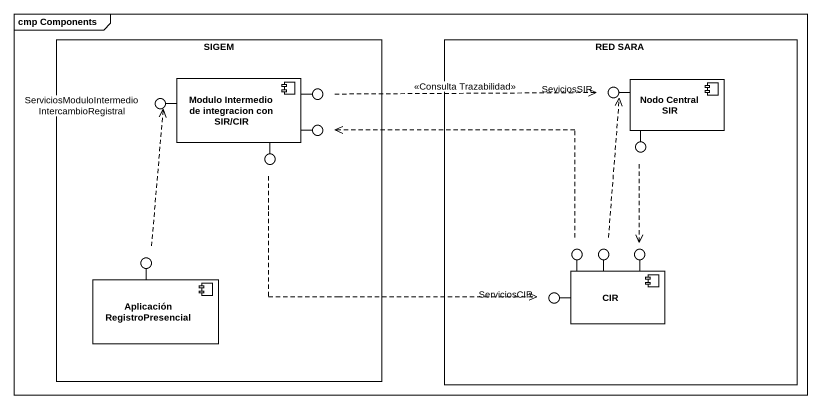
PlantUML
@startuml
mainframe cmp Components
rectangle SIGEM {
  component "Modulo Intermedio de integracion con SIR/CIR" as Modulo_Intermedio_de
  component "Aplicación RegistroPresencial" as Aplicación
}
rectangle "RED SARA" as RED_SARA {
  component "Nodo Central SIR" as Nodo_Central_SIR
  component CIR
}
() "ServiciosModuloIntermedioIntercambioRegistral" as ServiciosModuloIntermedioInt
() " " as lollipop1
() SeviciosSIR
() " " as lollipop2
() " " as lollipop3
() " " as lollipop4
() " " as lollipop5
() " " as lollipop6
() " " as lollipop7
() " " as lollipop8
() ServiciosCIR
Modulo_Intermedio_de -left- ServiciosModuloIntermedioInt
Modulo_Intermedio_de -right- lollipop1
Nodo_Central_SIR -left- SeviciosSIR
Modulo_Intermedio_de -- lollipop2
Modulo_Intermedio_de -right- lollipop3
Nodo_Central_SIR -- lollipop4
Aplicación -up- lollipop5
CIR -up- lollipop6
CIR -up- lollipop7
CIR -up- lollipop8
CIR -left- ServiciosCIR
lollipop1 .right.> SeviciosSIR : <<Consulta Trazabilidad>>
lollipop2 .right.> ServiciosCIR
lollipop4 ..> lollipop8
lollipop5 .up.> ServiciosModuloIntermedioInt
lollipop6 .left.> lollipop3
lollipop7 .up.> SeviciosSIR
@enduml
